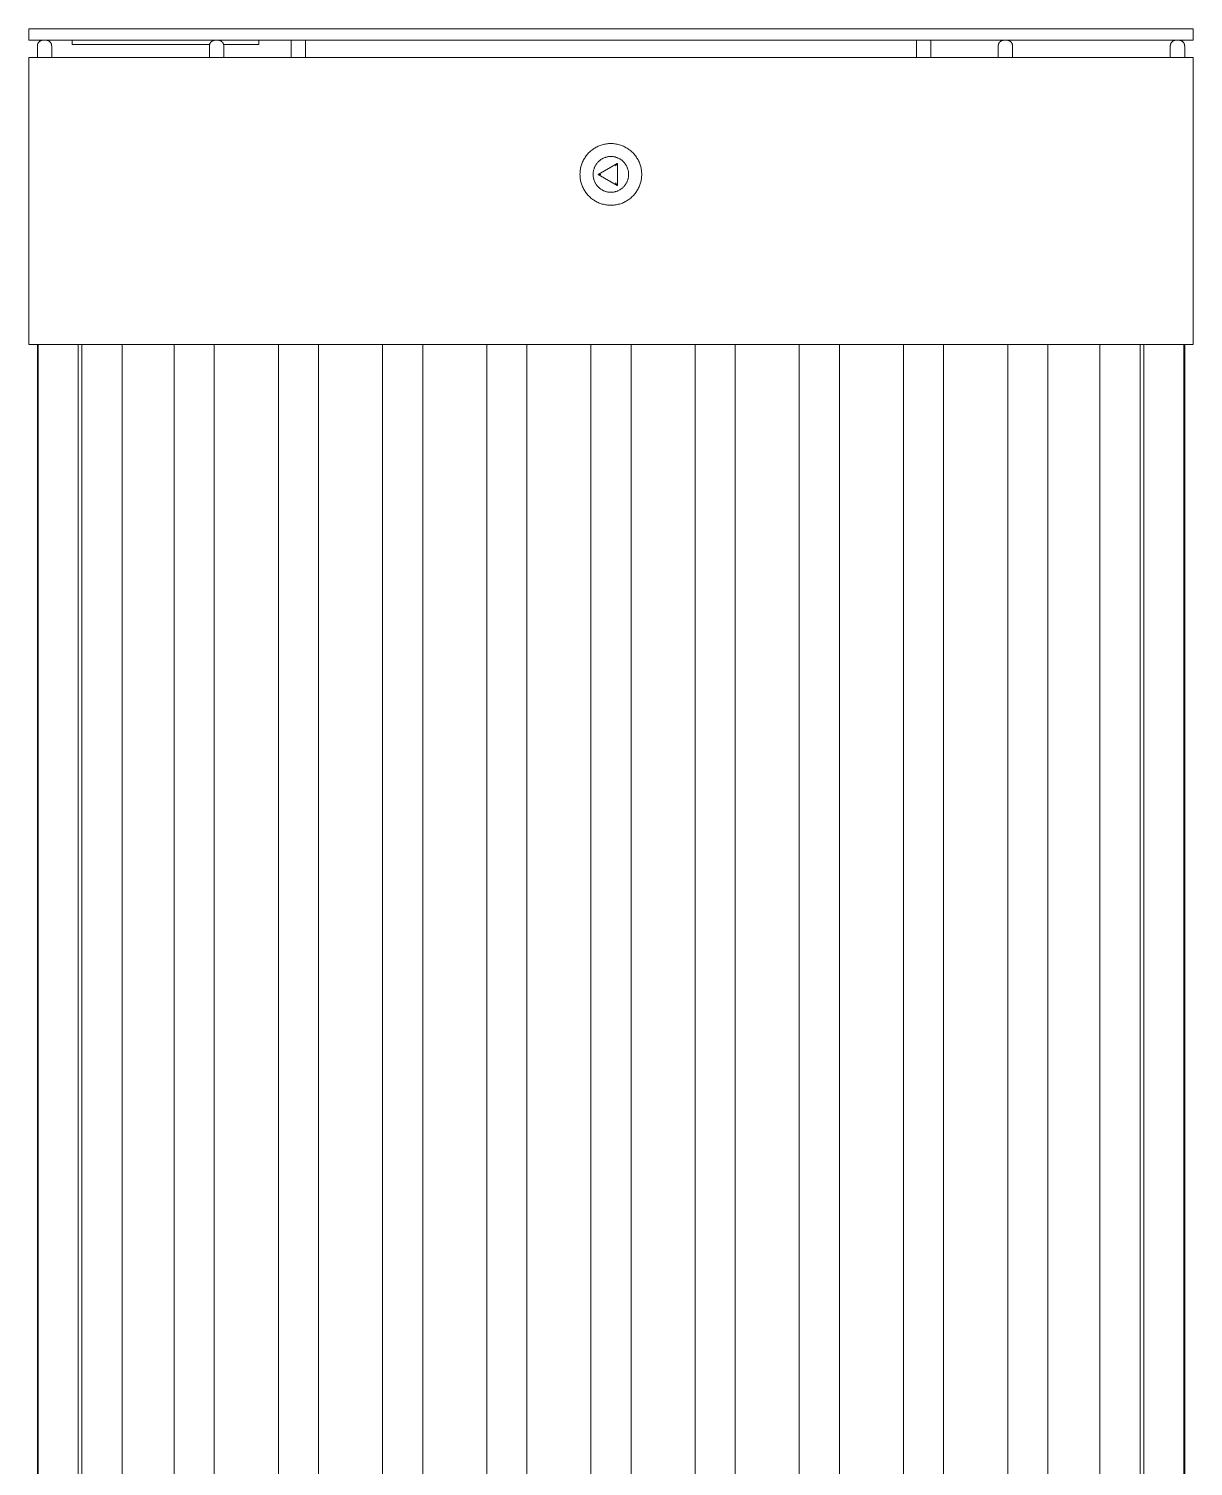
# Model space of a CAD drawing. Header units: millimetres. Extents: x 8434 to 10928, y 788 to 2545.
# Drawn here: x 9097 to 9503, y 1903 to 2404 of the extents above; entities that cross this region are included whole.
import ezdxf

# ---------------------------------------------------------------- set-up
doc = ezdxf.new("R2010")
doc.units = ezdxf.units.MM
doc.layers.add('ZANO_R', color=7, linetype='Continuous', lineweight=0)

msp = doc.modelspace()

# ---------------------------------------------------------------- linework, layer by layer
at = {"layer": 'ZANO_R'}
for p, q in [((9096.81, 2403.85), (9096.81, 2403.84)), ((9159.81, 2403.85), (9096.81, 2403.85)), ((9096.81, 2403.84), (9096.81, 2399.84)), ((9096.81, 2403.84), (9159.81, 2403.84)), ((9096.81, 2399.84), (9159.81, 2399.84)), ((9100.45, 2399.33), (9100.51, 2399.37)), ((9100.51, 2399.37), (9100.56, 2399.42)), ((9100.56, 2399.42), (9100.61, 2399.46)), ((9100.61, 2399.46), (9100.67, 2399.5)), ((9100.67, 2399.5), (9100.73, 2399.54)), ((9100.73, 2399.54), (9100.79, 2399.57)), ((9100.79, 2399.57), (9100.85, 2399.61)), ((9100.85, 2399.61), (9100.91, 2399.64)), ((9100.91, 2399.64), (9100.97, 2399.67)), ((9100.97, 2399.67), (9101.03, 2399.7)), ((9101.03, 2399.7), (9101.1, 2399.72)), ((9101.1, 2399.72), (9101.16, 2399.75)), ((9101.16, 2399.75), (9101.23, 2399.77)), ((9101.23, 2399.77), (9101.3, 2399.78)), ((9101.3, 2399.78), (9101.36, 2399.8)), ((9101.36, 2399.8), (9101.43, 2399.82)), ((9101.43, 2399.82), (9101.5, 2399.83)), ((9101.5, 2399.83), (9101.57, 2399.84)), ((9103.05, 2399.84), (9103.11, 2399.83)), ((9103.11, 2399.83), (9103.18, 2399.82)), ((9103.18, 2399.82), (9103.25, 2399.8)), ((9103.25, 2399.8), (9103.32, 2399.78)), ((9103.32, 2399.78), (9103.38, 2399.77)), ((9103.38, 2399.77), (9103.45, 2399.74)), ((9103.45, 2399.74), (9103.51, 2399.72)), ((9103.51, 2399.72), (9103.58, 2399.7)), ((9103.58, 2399.7), (9103.64, 2399.67)), ((9103.64, 2399.67), (9103.7, 2399.64)), ((9103.7, 2399.64), (9103.76, 2399.61)), ((9103.76, 2399.61), (9103.82, 2399.57)), ((9103.82, 2399.57), (9103.88, 2399.54)), ((9103.88, 2399.54), (9103.94, 2399.5)), ((9103.94, 2399.5), (9104, 2399.46)), ((9104, 2399.46), (9104.05, 2399.42)), ((9104.05, 2399.42), (9104.11, 2399.37)), ((9104.11, 2399.37), (9104.16, 2399.33)), ((9111.97, 2399.84), (9111.97, 2398.34)), ((9119.83, 2403.84), (9116.81, 2403.84)), ((9122.93, 2403.84), (9122.23, 2403.84)), ((9125.95, 2403.84), (9122.93, 2403.84)), ((9128.9, 2403.84), (9125.95, 2403.84)), ((9133.35, 2403.84), (9128.9, 2403.84)), ((9133.35, 2403.84), (9133.35, 2403.84)), ((9134.74, 2403.84), (9133.35, 2403.84)), ((9134.55, 2403.84), (9134.46, 2403.84)), ((9144.55, 2403.84), (9134.65, 2403.84)), ((9135.91, 2403.84), (9135.78, 2403.84)), ((9141.41, 2403.84), (9141.5, 2403.84)), ((9142.32, 2403.84), (9142.37, 2403.84)), ((9142.67, 2403.84), (9142.6, 2403.84)), ((9142.61, 2403.84), (9142.61, 2403.84)), ((9144.14, 2403.84), (9143.89, 2403.84)), ((9143.9, 2403.84), (9143.91, 2403.84)), ((9144, 2403.84), (9144.02, 2403.84)), ((9144.1, 2403.84), (9144.13, 2403.84)), ((9144.42, 2403.84), (9144.51, 2403.84)), ((9145.85, 2403.84), (9144.46, 2403.84)), ((9144.53, 2403.84), (9144.59, 2403.84)), ((9154.28, 2403.84), (9144.55, 2403.84)), ((9144.59, 2403.84), (9144.65, 2403.84)), ((9144.74, 2403.84), (9144.65, 2403.84)), ((9144.71, 2403.84), (9144.76, 2403.84)), ((9144.73, 2403.84), (9144.74, 2403.84)), ((9144.77, 2403.84), (9144.83, 2403.84)), ((9144.9, 2403.84), (9144.92, 2403.84)), ((9144.96, 2403.84), (9145, 2403.84)), ((9145.03, 2403.84), (9145.11, 2403.84)), ((9145.15, 2403.84), (9145.23, 2403.84)), ((9145.19, 2403.84), (9145.22, 2403.84)), ((9145.26, 2403.84), (9145.32, 2403.84)), ((9145.34, 2403.84), (9145.39, 2403.84)), ((9153.35, 2403.84), (9145.85, 2403.84)), ((9153.35, 2403.84), (9153.35, 2403.84)), ((9154.74, 2403.84), (9153.35, 2403.84)), ((9154.55, 2403.84), (9154.46, 2403.84)), ((9164.55, 2403.84), (9154.65, 2403.84)), ((9155.91, 2403.84), (9155.78, 2403.84)), ((9439.81, 2403.85), (9159.81, 2403.85)), ((9159.81, 2403.84), (9439.81, 2403.84)), ((9439.81, 2399.84), (9159.81, 2399.84)), ((9160.45, 2399.32), (9160.5, 2399.37)), ((9160.5, 2399.37), (9160.55, 2399.41)), ((9160.55, 2399.41), (9160.61, 2399.45)), ((9160.61, 2399.45), (9160.66, 2399.49)), ((9160.66, 2399.49), (9160.72, 2399.53)), ((9160.72, 2399.53), (9160.78, 2399.57)), ((9160.78, 2399.57), (9160.84, 2399.6)), ((9160.84, 2399.6), (9160.9, 2399.63)), ((9160.9, 2399.63), (9160.96, 2399.66)), ((9160.96, 2399.66), (9161.02, 2399.69)), ((9161.02, 2399.69), (9161.09, 2399.72)), ((9161.09, 2399.72), (9161.15, 2399.74)), ((9161.15, 2399.74), (9161.22, 2399.76)), ((9161.22, 2399.76), (9161.28, 2399.78)), ((9161.28, 2399.78), (9161.35, 2399.8)), ((9161.35, 2399.8), (9161.42, 2399.81)), ((9161.42, 2399.81), (9161.49, 2399.83)), ((9161.49, 2399.83), (9161.55, 2399.84)), ((9163.06, 2399.84), (9163.13, 2399.83)), ((9163.13, 2399.83), (9163.19, 2399.81)), ((9163.19, 2399.81), (9163.26, 2399.8)), ((9163.26, 2399.8), (9163.33, 2399.78)), ((9163.33, 2399.78), (9163.39, 2399.76)), ((9163.39, 2399.76), (9163.46, 2399.74)), ((9163.46, 2399.74), (9163.52, 2399.72)), ((9163.52, 2399.72), (9163.59, 2399.69)), ((9163.59, 2399.69), (9163.65, 2399.66)), ((9163.65, 2399.66), (9163.71, 2399.63)), ((9163.71, 2399.63), (9163.77, 2399.6)), ((9163.77, 2399.6), (9163.83, 2399.57)), ((9163.83, 2399.57), (9163.89, 2399.53)), ((9163.89, 2399.53), (9163.95, 2399.49)), ((9163.95, 2399.49), (9164, 2399.45)), ((9164, 2399.45), (9164.06, 2399.41)), ((9164.06, 2399.41), (9164.11, 2399.37)), ((9164.11, 2399.37), (9164.16, 2399.32)), ((9165.85, 2403.84), (9164.46, 2403.84)), ((9164.74, 2403.84), (9164.65, 2403.84)), ((9172.97, 2403.84), (9165.85, 2403.84)), ((9176.97, 2399.84), (9176.97, 2398.34)), ((9185.85, 2403.84), (9185.85, 2403.84)), ((9188.31, 2393.85), (9188.31, 2399.84)), ((9193.31, 2399.84), (9193.31, 2393.85)), ((9196.81, 2403.84), (9196.81, 2403.85)), ((9196.81, 2403.85), (9226.81, 2403.85)), ((9226.81, 2403.84), (9196.81, 2403.84)), ((9226.81, 2403.85), (9372.81, 2403.85)), ((9372.81, 2403.84), (9226.81, 2403.84)), ((9372.81, 2403.85), (9402.81, 2403.85)), ((9402.81, 2403.84), (9372.81, 2403.84)), ((9402.81, 2403.85), (9402.81, 2403.84)), ((9406.31, 2393.85), (9406.31, 2399.84)), ((9411.31, 2399.84), (9411.31, 2393.85)), ((9435.45, 2399.32), (9435.5, 2399.37)), ((9435.5, 2399.37), (9435.55, 2399.41)), ((9435.55, 2399.41), (9435.61, 2399.45)), ((9435.61, 2399.45), (9435.66, 2399.49)), ((9435.66, 2399.49), (9435.72, 2399.53)), ((9435.72, 2399.53), (9435.78, 2399.57)), ((9435.78, 2399.57), (9435.84, 2399.6)), ((9435.84, 2399.6), (9435.9, 2399.63)), ((9435.9, 2399.63), (9435.96, 2399.66)), ((9435.96, 2399.66), (9436.02, 2399.69)), ((9436.02, 2399.69), (9436.09, 2399.72)), ((9436.09, 2399.72), (9436.15, 2399.74)), ((9436.15, 2399.74), (9436.22, 2399.76)), ((9436.22, 2399.76), (9436.28, 2399.78)), ((9436.28, 2399.78), (9436.35, 2399.8)), ((9436.35, 2399.8), (9436.42, 2399.81)), ((9436.42, 2399.81), (9436.49, 2399.83)), ((9436.49, 2399.83), (9436.55, 2399.84)), ((9438.06, 2399.84), (9438.13, 2399.83)), ((9438.13, 2399.83), (9438.19, 2399.81)), ((9438.19, 2399.81), (9438.26, 2399.8)), ((9438.26, 2399.8), (9438.33, 2399.78)), ((9438.33, 2399.78), (9438.39, 2399.76)), ((9438.39, 2399.76), (9438.46, 2399.74)), ((9438.46, 2399.74), (9438.52, 2399.72)), ((9438.52, 2399.72), (9438.59, 2399.69)), ((9438.59, 2399.69), (9438.65, 2399.66)), ((9438.65, 2399.66), (9438.71, 2399.63)), ((9438.71, 2399.63), (9438.77, 2399.6)), ((9438.77, 2399.6), (9438.83, 2399.57)), ((9438.83, 2399.57), (9438.89, 2399.53)), ((9438.89, 2399.53), (9438.95, 2399.49)), ((9438.95, 2399.49), (9439, 2399.45)), ((9439, 2399.45), (9439.06, 2399.41)), ((9439.06, 2399.41), (9439.11, 2399.37)), ((9439.11, 2399.37), (9439.16, 2399.32)), ((9502.81, 2403.85), (9439.81, 2403.85)), ((9439.81, 2403.84), (9502.81, 2403.84)), ((9439.81, 2399.84), (9502.81, 2399.84)), ((9495.45, 2399.33), (9495.51, 2399.37)), ((9495.51, 2399.37), (9495.56, 2399.42)), ((9495.56, 2399.42), (9495.61, 2399.46)), ((9495.61, 2399.46), (9495.67, 2399.5)), ((9495.67, 2399.5), (9495.73, 2399.54)), ((9495.73, 2399.54), (9495.79, 2399.57)), ((9495.79, 2399.57), (9495.85, 2399.61)), ((9495.85, 2399.61), (9495.91, 2399.64)), ((9495.91, 2399.64), (9495.97, 2399.67)), ((9495.97, 2399.67), (9496.03, 2399.7)), ((9496.03, 2399.7), (9496.1, 2399.72)), ((9496.1, 2399.72), (9496.16, 2399.74)), ((9496.16, 2399.74), (9496.23, 2399.77)), ((9496.23, 2399.77), (9496.29, 2399.78)), ((9496.29, 2399.78), (9496.36, 2399.8)), ((9496.36, 2399.8), (9496.43, 2399.82)), ((9496.43, 2399.82), (9496.5, 2399.83)), ((9496.5, 2399.83), (9496.57, 2399.84)), ((9498.04, 2399.84), (9498.11, 2399.83)), ((9498.11, 2399.83), (9498.18, 2399.82)), ((9498.18, 2399.82), (9498.25, 2399.8)), ((9498.25, 2399.8), (9498.32, 2399.78)), ((9498.32, 2399.78), (9498.38, 2399.77)), ((9498.38, 2399.77), (9498.45, 2399.75)), ((9498.45, 2399.75), (9498.51, 2399.72)), ((9498.51, 2399.72), (9498.58, 2399.7)), ((9498.58, 2399.7), (9498.64, 2399.67)), ((9498.64, 2399.67), (9498.7, 2399.64)), ((9498.7, 2399.64), (9498.76, 2399.61)), ((9498.76, 2399.61), (9498.82, 2399.57)), ((9498.82, 2399.57), (9498.88, 2399.54)), ((9498.88, 2399.54), (9498.94, 2399.5)), ((9498.94, 2399.5), (9499, 2399.46)), ((9499, 2399.46), (9499.05, 2399.42)), ((9499.05, 2399.42), (9499.1, 2399.37)), ((9499.1, 2399.37), (9499.16, 2399.33)), ((9502.81, 2403.84), (9502.81, 2403.85)), ((9502.81, 2399.84), (9502.81, 2403.84)), ((9099.81, 2397.99), (9099.82, 2398.06)), ((9099.81, 2397.92), (9099.81, 2397.99)), ((9099.81, 2397.85), (9099.81, 2397.92)), ((9099.81, 2393.85), (9099.81, 2397.85)), ((9099.82, 2398.13), (9099.84, 2398.19)), ((9099.82, 2398.06), (9099.82, 2398.13)), ((9099.84, 2398.19), (9099.85, 2398.26)), ((9099.85, 2398.26), (9099.86, 2398.33)), ((9099.86, 2398.33), (9099.88, 2398.4)), ((9099.88, 2398.4), (9099.9, 2398.46)), ((9099.9, 2398.46), (9099.92, 2398.53)), ((9099.92, 2398.53), (9099.95, 2398.59)), ((9099.95, 2398.59), (9099.98, 2398.66)), ((9099.98, 2398.66), (9100, 2398.72)), ((9100, 2398.72), (9100.04, 2398.78)), ((9100.04, 2398.78), (9100.07, 2398.84)), ((9100.07, 2398.84), (9100.1, 2398.9)), ((9100.1, 2398.9), (9100.14, 2398.96)), ((9100.14, 2398.96), (9100.18, 2399.02)), ((9100.18, 2399.02), (9100.22, 2399.07)), ((9100.22, 2399.07), (9100.26, 2399.13)), ((9100.26, 2399.13), (9100.31, 2399.18)), ((9100.31, 2399.18), (9100.36, 2399.23)), ((9100.36, 2399.23), (9100.4, 2399.28)), ((9100.4, 2399.28), (9100.45, 2399.33)), ((9104.16, 2399.33), (9104.21, 2399.28)), ((9104.21, 2399.28), (9104.26, 2399.23)), ((9104.26, 2399.23), (9104.3, 2399.18)), ((9104.3, 2399.18), (9104.35, 2399.13)), ((9104.35, 2399.13), (9104.39, 2399.07)), ((9104.39, 2399.07), (9104.43, 2399.02)), ((9104.43, 2399.02), (9104.47, 2398.96)), ((9104.47, 2398.96), (9104.51, 2398.9)), ((9104.51, 2398.9), (9104.54, 2398.84)), ((9104.54, 2398.84), (9104.58, 2398.78)), ((9104.58, 2398.78), (9104.61, 2398.72)), ((9104.61, 2398.72), (9104.64, 2398.66)), ((9104.64, 2398.66), (9104.66, 2398.59)), ((9104.66, 2398.59), (9104.69, 2398.53)), ((9104.69, 2398.53), (9104.71, 2398.46)), ((9104.71, 2398.46), (9104.73, 2398.4)), ((9104.73, 2398.4), (9104.75, 2398.33)), ((9104.75, 2398.33), (9104.76, 2398.26)), ((9104.76, 2398.26), (9104.78, 2398.19)), ((9104.78, 2398.19), (9104.79, 2398.13)), ((9104.79, 2398.13), (9104.79, 2398.06)), ((9104.79, 2398.06), (9104.8, 2397.99)), ((9104.8, 2397.99), (9104.8, 2397.92)), ((9104.8, 2397.92), (9104.81, 2397.85)), ((9104.81, 2397.85), (9104.81, 2393.85)), ((9159.87, 2398.34), (9111.97, 2398.34)), ((9159.81, 2397.99), (9159.82, 2398.06)), ((9159.81, 2397.92), (9159.81, 2397.99)), ((9159.81, 2397.85), (9159.81, 2397.92)), ((9159.81, 2393.85), (9159.81, 2397.85)), ((9159.82, 2398.13), (9159.84, 2398.19)), ((9159.82, 2398.06), (9159.82, 2398.13)), ((9159.84, 2398.19), (9159.85, 2398.26)), ((9159.85, 2398.26), (9159.86, 2398.33)), ((9159.86, 2398.33), (9159.88, 2398.39)), ((9159.88, 2398.39), (9159.9, 2398.46)), ((9159.9, 2398.46), (9159.92, 2398.53)), ((9159.92, 2398.53), (9159.95, 2398.59)), ((9159.95, 2398.59), (9159.97, 2398.65)), ((9159.97, 2398.65), (9160, 2398.72)), ((9160, 2398.72), (9160.03, 2398.78)), ((9160.03, 2398.78), (9160.07, 2398.84)), ((9160.07, 2398.84), (9160.1, 2398.9)), ((9160.1, 2398.9), (9160.14, 2398.95)), ((9160.14, 2398.95), (9160.18, 2399.01)), ((9160.18, 2399.01), (9160.22, 2399.07)), ((9160.22, 2399.07), (9160.26, 2399.12)), ((9160.26, 2399.12), (9160.31, 2399.17)), ((9160.31, 2399.17), (9160.35, 2399.22)), ((9160.35, 2399.22), (9160.4, 2399.27)), ((9160.4, 2399.27), (9160.45, 2399.32)), ((9164.16, 2399.32), (9164.21, 2399.27)), ((9164.21, 2399.27), (9164.26, 2399.22)), ((9164.26, 2399.22), (9164.31, 2399.17)), ((9164.31, 2399.17), (9164.35, 2399.12)), ((9164.35, 2399.12), (9164.39, 2399.07)), ((9164.39, 2399.07), (9164.43, 2399.01)), ((9164.43, 2399.01), (9164.47, 2398.95)), ((9164.47, 2398.95), (9164.51, 2398.9)), ((9164.51, 2398.9), (9164.55, 2398.84)), ((9164.55, 2398.84), (9164.58, 2398.78)), ((9164.58, 2398.78), (9164.61, 2398.72)), ((9164.61, 2398.72), (9164.64, 2398.65)), ((9164.64, 2398.65), (9164.66, 2398.59)), ((9164.66, 2398.59), (9164.69, 2398.53)), ((9164.69, 2398.53), (9164.71, 2398.46)), ((9164.71, 2398.46), (9164.73, 2398.39)), ((9164.73, 2398.39), (9164.75, 2398.33)), ((9176.97, 2398.34), (9164.75, 2398.34)), ((9164.75, 2398.33), (9164.76, 2398.26)), ((9164.76, 2398.26), (9164.78, 2398.19)), ((9164.78, 2398.19), (9164.79, 2398.13)), ((9164.79, 2398.13), (9164.79, 2398.06)), ((9164.79, 2398.06), (9164.8, 2397.99)), ((9164.8, 2397.99), (9164.8, 2397.92)), ((9164.8, 2397.92), (9164.81, 2397.85)), ((9164.81, 2397.85), (9164.81, 2393.85)), ((9434.81, 2397.99), (9434.82, 2398.06)), ((9434.81, 2397.92), (9434.81, 2397.99)), ((9434.81, 2397.85), (9434.81, 2397.92)), ((9434.81, 2393.85), (9434.81, 2397.85)), ((9434.82, 2398.13), (9434.84, 2398.19)), ((9434.82, 2398.06), (9434.82, 2398.13)), ((9434.84, 2398.19), (9434.85, 2398.26)), ((9434.85, 2398.26), (9434.86, 2398.33)), ((9434.86, 2398.33), (9434.88, 2398.39)), ((9434.88, 2398.39), (9434.9, 2398.46)), ((9434.9, 2398.46), (9434.92, 2398.53)), ((9434.92, 2398.53), (9434.95, 2398.59)), ((9434.95, 2398.59), (9434.97, 2398.65)), ((9434.97, 2398.65), (9435, 2398.72)), ((9435, 2398.72), (9435.03, 2398.78)), ((9435.03, 2398.78), (9435.07, 2398.84)), ((9435.07, 2398.84), (9435.1, 2398.9)), ((9435.1, 2398.9), (9435.14, 2398.95)), ((9435.14, 2398.95), (9435.18, 2399.01)), ((9435.18, 2399.01), (9435.22, 2399.07)), ((9435.22, 2399.07), (9435.26, 2399.12)), ((9435.26, 2399.12), (9435.31, 2399.17)), ((9435.31, 2399.17), (9435.35, 2399.22)), ((9435.35, 2399.22), (9435.4, 2399.27)), ((9435.4, 2399.27), (9435.45, 2399.32)), ((9439.16, 2399.32), (9439.21, 2399.27)), ((9439.21, 2399.27), (9439.26, 2399.22)), ((9439.26, 2399.22), (9439.31, 2399.17)), ((9439.31, 2399.17), (9439.35, 2399.12)), ((9439.35, 2399.12), (9439.39, 2399.07)), ((9439.39, 2399.07), (9439.43, 2399.01)), ((9439.43, 2399.01), (9439.47, 2398.95)), ((9439.47, 2398.95), (9439.51, 2398.9)), ((9439.51, 2398.9), (9439.55, 2398.84)), ((9439.55, 2398.84), (9439.58, 2398.78)), ((9439.58, 2398.78), (9439.61, 2398.72)), ((9439.61, 2398.72), (9439.64, 2398.65)), ((9439.64, 2398.65), (9439.66, 2398.59)), ((9439.66, 2398.59), (9439.69, 2398.53)), ((9439.69, 2398.53), (9439.71, 2398.46)), ((9439.71, 2398.46), (9439.73, 2398.39)), ((9439.73, 2398.39), (9439.75, 2398.33)), ((9439.75, 2398.33), (9439.76, 2398.26)), ((9439.76, 2398.26), (9439.78, 2398.19)), ((9439.78, 2398.19), (9439.79, 2398.13)), ((9439.79, 2398.13), (9439.79, 2398.06)), ((9439.79, 2398.06), (9439.8, 2397.99)), ((9439.8, 2397.99), (9439.8, 2397.92)), ((9439.8, 2397.92), (9439.81, 2397.85)), ((9439.81, 2397.85), (9439.81, 2393.85)), ((9494.81, 2397.99), (9494.82, 2398.06)), ((9494.81, 2397.92), (9494.81, 2397.99)), ((9494.81, 2397.85), (9494.81, 2397.92)), ((9494.81, 2393.85), (9494.81, 2397.85)), ((9494.82, 2398.13), (9494.84, 2398.19)), ((9494.82, 2398.06), (9494.82, 2398.13)), ((9494.84, 2398.19), (9494.85, 2398.26)), ((9494.85, 2398.26), (9494.86, 2398.33)), ((9494.86, 2398.33), (9494.88, 2398.4)), ((9494.88, 2398.4), (9494.9, 2398.46)), ((9494.9, 2398.46), (9494.92, 2398.53)), ((9494.92, 2398.53), (9494.95, 2398.59)), ((9494.95, 2398.59), (9494.97, 2398.66)), ((9494.97, 2398.66), (9495, 2398.72)), ((9495, 2398.72), (9495.03, 2398.78)), ((9495.03, 2398.78), (9495.07, 2398.84)), ((9495.07, 2398.84), (9495.1, 2398.9)), ((9495.1, 2398.9), (9495.14, 2398.96)), ((9495.14, 2398.96), (9495.18, 2399.02)), ((9495.18, 2399.02), (9495.22, 2399.07)), ((9495.22, 2399.07), (9495.26, 2399.13)), ((9495.26, 2399.13), (9495.31, 2399.18)), ((9495.31, 2399.18), (9495.36, 2399.23)), ((9495.36, 2399.23), (9495.4, 2399.28)), ((9495.4, 2399.28), (9495.45, 2399.33)), ((9499.16, 2399.33), (9499.21, 2399.28)), ((9499.21, 2399.28), (9499.26, 2399.23)), ((9499.26, 2399.23), (9499.3, 2399.18)), ((9499.3, 2399.18), (9499.35, 2399.13)), ((9499.35, 2399.13), (9499.39, 2399.07)), ((9499.39, 2399.07), (9499.43, 2399.02)), ((9499.43, 2399.02), (9499.47, 2398.96)), ((9499.47, 2398.96), (9499.51, 2398.9)), ((9499.51, 2398.9), (9499.54, 2398.84)), ((9499.54, 2398.84), (9499.58, 2398.78)), ((9499.58, 2398.78), (9499.61, 2398.72)), ((9499.61, 2398.72), (9499.64, 2398.66)), ((9499.64, 2398.66), (9499.66, 2398.59)), ((9499.66, 2398.59), (9499.69, 2398.53)), ((9499.69, 2398.53), (9499.71, 2398.46)), ((9499.71, 2398.46), (9499.73, 2398.4)), ((9499.73, 2398.4), (9499.75, 2398.33)), ((9499.75, 2398.33), (9499.76, 2398.26)), ((9499.76, 2398.26), (9499.78, 2398.19)), ((9499.78, 2398.19), (9499.79, 2398.13)), ((9499.79, 2398.13), (9499.79, 2398.06)), ((9499.79, 2398.06), (9499.8, 2397.99)), ((9499.8, 2397.99), (9499.8, 2397.92)), ((9499.8, 2397.92), (9499.81, 2397.85)), ((9499.81, 2397.85), (9499.81, 2393.85)), ((9096.81, 2393.85), (9159.81, 2393.85)), ((9096.81, 2393.85), (9096.81, 2293.85)), ((9299.81, 2393.85), (9159.81, 2393.85)), ((9439.81, 2393.85), (9299.81, 2393.85)), ((9439.81, 2393.85), (9502.81, 2393.85)), ((9502.81, 2293.85), (9502.81, 2393.85)), ((9290.83, 2359.11), (9291.05, 2359.42)), ((9291.05, 2359.42), (9291.27, 2359.72)), ((9291.27, 2359.72), (9291.51, 2360.01)), ((9291.51, 2360.01), (9291.75, 2360.29)), ((9291.75, 2360.29), (9292.01, 2360.57)), ((9292.01, 2360.57), (9292.27, 2360.83)), ((9292.27, 2360.83), (9292.55, 2361.09)), ((9292.55, 2361.09), (9292.83, 2361.34)), ((9292.83, 2361.34), (9293.12, 2361.57)), ((9293.12, 2361.57), (9293.42, 2361.8)), ((9293.42, 2361.8), (9293.73, 2362.01)), ((9293.73, 2362.01), (9294.04, 2362.22)), ((9294.04, 2362.22), (9294.37, 2362.41)), ((9294.37, 2362.41), (9294.69, 2362.59)), ((9294.69, 2362.59), (9295.03, 2362.76)), ((9295.03, 2362.76), (9295.37, 2362.92)), ((9295.37, 2362.92), (9295.71, 2363.07)), ((9295.71, 2363.07), (9296.06, 2363.2)), ((9296.06, 2363.2), (9296.42, 2363.32)), ((9296.42, 2363.32), (9296.78, 2363.43)), ((9296.78, 2363.43), (9297.14, 2363.53)), ((9297.14, 2363.53), (9297.51, 2363.62)), ((9297.51, 2363.62), (9297.87, 2363.69)), ((9297.87, 2363.69), (9298.24, 2363.75)), ((9298.24, 2363.75), (9298.62, 2363.79)), ((9298.62, 2363.79), (9298.99, 2363.82)), ((9299.11, 2359.31), (9298.9, 2359.28)), ((9298.99, 2363.82), (9299.37, 2363.84)), ((9299.33, 2359.33), (9299.11, 2359.31)), ((9299.55, 2359.34), (9299.33, 2359.33)), ((9299.37, 2363.84), (9299.74, 2363.85)), ((9299.76, 2359.35), (9299.55, 2359.34)), ((9299.81, 2359.35), (9299.7, 2359.35)), ((9299.92, 2359.35), (9299.7, 2359.35)), ((9299.74, 2363.85), (9299.76, 2363.85)), ((9299.76, 2363.85), (9300.13, 2363.84)), ((9300.14, 2359.34), (9299.92, 2359.35)), ((9300.13, 2363.84), (9300.51, 2363.82)), ((9300.36, 2359.32), (9300.14, 2359.34)), ((9300.57, 2359.29), (9300.36, 2359.32)), ((9300.51, 2363.82), (9300.88, 2363.79)), ((9300.79, 2359.26), (9300.57, 2359.29)), ((9300.88, 2363.79), (9301.25, 2363.75)), ((9301.25, 2363.75), (9301.62, 2363.69)), ((9301.62, 2363.69), (9301.99, 2363.62)), ((9301.99, 2363.62), (9302.36, 2363.53)), ((9302.36, 2363.53), (9302.72, 2363.43)), ((9302.72, 2363.43), (9303.08, 2363.32)), ((9303.08, 2363.32), (9303.43, 2363.2)), ((9303.43, 2363.2), (9303.78, 2363.07)), ((9303.78, 2363.07), (9304.13, 2362.92)), ((9304.13, 2362.92), (9304.47, 2362.76)), ((9304.47, 2362.76), (9304.8, 2362.59)), ((9304.8, 2362.59), (9305.13, 2362.41)), ((9305.13, 2362.41), (9305.45, 2362.22)), ((9305.45, 2362.22), (9305.77, 2362.01)), ((9305.77, 2362.01), (9306.08, 2361.8)), ((9306.08, 2361.8), (9306.37, 2361.57)), ((9306.37, 2361.57), (9306.67, 2361.34)), ((9306.67, 2361.34), (9306.95, 2361.09)), ((9306.95, 2361.09), (9307.22, 2360.83)), ((9307.22, 2360.83), (9307.49, 2360.57)), ((9307.49, 2360.57), (9307.74, 2360.29)), ((9307.74, 2360.29), (9307.99, 2360.01)), ((9307.99, 2360.01), (9308.23, 2359.72)), ((9308.23, 2359.72), (9308.45, 2359.42)), ((9308.45, 2359.42), (9308.67, 2359.11)), ((9289.05, 2354.22), (9289.1, 2354.6)), ((9289.1, 2354.6), (9289.16, 2354.97)), ((9289.16, 2354.97), (9289.23, 2355.34)), ((9289.23, 2355.34), (9289.31, 2355.7)), ((9289.31, 2355.7), (9289.41, 2356.06)), ((9289.41, 2356.06), (9289.52, 2356.42)), ((9289.52, 2356.42), (9289.64, 2356.78)), ((9289.64, 2356.78), (9289.78, 2357.13)), ((9289.78, 2357.13), (9289.92, 2357.47)), ((9289.92, 2357.47), (9290.08, 2357.81)), ((9290.08, 2357.81), (9290.25, 2358.15)), ((9290.25, 2358.15), (9290.43, 2358.48)), ((9290.43, 2358.48), (9290.63, 2358.8)), ((9290.63, 2358.8), (9290.83, 2359.11)), ((9293.71, 2354.39), (9293.67, 2354.18)), ((9293.76, 2354.6), (9293.71, 2354.39)), ((9293.82, 2354.81), (9293.76, 2354.6)), ((9293.88, 2355.02), (9293.82, 2354.81)), ((9293.95, 2355.23), (9293.88, 2355.02)), ((9294.03, 2355.43), (9293.95, 2355.23)), ((9294.11, 2355.63), (9294.03, 2355.43)), ((9294.2, 2355.82), (9294.11, 2355.63)), ((9294.3, 2356.02), (9294.2, 2355.82)), ((9294.4, 2356.21), (9294.3, 2356.02)), ((9294.51, 2356.39), (9294.4, 2356.21)), ((9294.63, 2356.58), (9294.51, 2356.39)), ((9294.76, 2356.75), (9294.63, 2356.58)), ((9294.89, 2356.93), (9294.76, 2356.75)), ((9295.02, 2357.1), (9294.89, 2356.93)), ((9295.16, 2357.26), (9295.02, 2357.1)), ((9295.31, 2357.42), (9295.16, 2357.26)), ((9295.29, 2353.1), (9301.94, 2356.95)), ((9295.46, 2357.57), (9295.31, 2357.42)), ((9295.62, 2357.72), (9295.46, 2357.57)), ((9295.78, 2357.87), (9295.62, 2357.72)), ((9295.95, 2358), (9295.78, 2357.87)), ((9296.12, 2358.14), (9295.95, 2358)), ((9296.3, 2358.26), (9296.12, 2358.14)), ((9296.48, 2358.38), (9296.3, 2358.26)), ((9296.67, 2358.49), (9296.48, 2358.38)), ((9296.85, 2358.6), (9296.67, 2358.49)), ((9297.05, 2358.7), (9296.85, 2358.6)), ((9297.24, 2358.79), (9297.05, 2358.7)), ((9297.44, 2358.88), (9297.24, 2358.79)), ((9297.64, 2358.96), (9297.44, 2358.88)), ((9297.85, 2359.03), (9297.64, 2358.96)), ((9298.05, 2359.09), (9297.85, 2359.03)), ((9298.26, 2359.15), (9298.05, 2359.09)), ((9298.47, 2359.2), (9298.26, 2359.15)), ((9298.69, 2359.25), (9298.47, 2359.2)), ((9298.9, 2359.28), (9298.69, 2359.25)), ((9300.46, 2356.09), (9300.43, 2356.07)), ((9301, 2359.21), (9300.79, 2359.26)), ((9301.21, 2359.17), (9301, 2359.21)), ((9301.42, 2359.11), (9301.21, 2359.17)), ((9301.63, 2359.04), (9301.42, 2359.11)), ((9301.94, 2356.95), (9301.43, 2356.08)), ((9301.84, 2358.97), (9301.63, 2359.04)), ((9302.04, 2358.9), (9301.84, 2358.97)), ((9301.94, 2356.95), (9302.04, 2356.95)), ((9301.94, 2356.95), (9301.94, 2356.95)), ((9302.24, 2358.81), (9302.04, 2358.9)), ((9302.04, 2356.95), (9302.04, 2349.26)), ((9302.44, 2358.72), (9302.24, 2358.81)), ((9302.64, 2358.62), (9302.44, 2358.72)), ((9302.83, 2358.51), (9302.64, 2358.62)), ((9303.01, 2358.4), (9302.83, 2358.51)), ((9303.2, 2358.28), (9303.01, 2358.4)), ((9303.37, 2358.16), (9303.2, 2358.28)), ((9303.55, 2358.03), (9303.37, 2358.16)), ((9303.72, 2357.89), (9303.55, 2358.03)), ((9303.88, 2357.75), (9303.72, 2357.89)), ((9304.04, 2357.6), (9303.88, 2357.75)), ((9304.2, 2357.44), (9304.04, 2357.6)), ((9304.35, 2357.28), (9304.2, 2357.44)), ((9304.49, 2357.12), (9304.35, 2357.28)), ((9304.63, 2356.95), (9304.49, 2357.12)), ((9304.76, 2356.77), (9304.63, 2356.95)), ((9304.88, 2356.6), (9304.76, 2356.77)), ((9305, 2356.41), (9304.88, 2356.6)), ((9305.11, 2356.23), (9305, 2356.41)), ((9305.22, 2356.03), (9305.11, 2356.23)), ((9305.32, 2355.84), (9305.22, 2356.03)), ((9305.41, 2355.64), (9305.32, 2355.84)), ((9305.5, 2355.44), (9305.41, 2355.64)), ((9305.57, 2355.24), (9305.5, 2355.44)), ((9305.64, 2355.03), (9305.57, 2355.24)), ((9305.71, 2354.82), (9305.64, 2355.03)), ((9305.76, 2354.61), (9305.71, 2354.82)), ((9305.81, 2354.4), (9305.76, 2354.61)), ((9305.86, 2354.19), (9305.81, 2354.4)), ((9308.67, 2359.11), (9308.87, 2358.8)), ((9308.87, 2358.8), (9309.07, 2358.48)), ((9309.07, 2358.48), (9309.25, 2358.15)), ((9309.25, 2358.15), (9309.42, 2357.81)), ((9309.42, 2357.81), (9309.58, 2357.47)), ((9309.58, 2357.47), (9309.72, 2357.13)), ((9309.72, 2357.13), (9309.86, 2356.78)), ((9309.86, 2356.78), (9309.98, 2356.42)), ((9309.98, 2356.42), (9310.09, 2356.06)), ((9310.09, 2356.06), (9310.19, 2355.7)), ((9310.19, 2355.7), (9310.27, 2355.34)), ((9310.27, 2355.34), (9310.34, 2354.97)), ((9310.34, 2354.97), (9310.4, 2354.6)), ((9310.4, 2354.6), (9310.45, 2354.22)), ((9288.99, 2353.1), (9289, 2353.48)), ((9289, 2352.73), (9288.99, 2353.1)), ((9289, 2353.48), (9289.02, 2353.85)), ((9289.02, 2352.35), (9289, 2352.73)), ((9289.02, 2353.85), (9289.05, 2354.22)), ((9289.05, 2351.98), (9289.02, 2352.35)), ((9289.1, 2351.61), (9289.05, 2351.98)), ((9289.16, 2351.23), (9289.1, 2351.61)), ((9289.23, 2350.87), (9289.16, 2351.23)), ((9289.31, 2350.5), (9289.23, 2350.87)), ((9289.41, 2350.14), (9289.31, 2350.5)), ((9289.52, 2349.78), (9289.41, 2350.14)), ((9289.64, 2349.42), (9289.52, 2349.78)), ((9289.78, 2349.07), (9289.64, 2349.42)), ((9293.59, 2353.53), (9293.58, 2353.32)), ((9293.58, 2353.32), (9293.58, 2353.1)), ((9293.58, 2353.1), (9293.58, 2352.88)), ((9293.58, 2352.88), (9293.59, 2352.67)), ((9293.61, 2353.75), (9293.59, 2353.53)), ((9293.59, 2352.67), (9293.61, 2352.45)), ((9293.64, 2353.97), (9293.61, 2353.75)), ((9293.61, 2352.45), (9293.64, 2352.24)), ((9293.67, 2354.18), (9293.64, 2353.97)), ((9293.64, 2352.24), (9293.67, 2352.02)), ((9293.67, 2352.02), (9293.71, 2351.81)), ((9293.71, 2351.81), (9293.76, 2351.6)), ((9293.76, 2351.6), (9293.82, 2351.39)), ((9293.82, 2351.39), (9293.88, 2351.18)), ((9293.88, 2351.18), (9293.95, 2350.98)), ((9293.95, 2350.98), (9294.03, 2350.77)), ((9294.03, 2350.77), (9294.11, 2350.57)), ((9294.11, 2350.57), (9294.2, 2350.38)), ((9294.2, 2350.38), (9294.3, 2350.18)), ((9294.3, 2350.18), (9294.4, 2349.99)), ((9294.4, 2349.99), (9294.51, 2349.81)), ((9294.51, 2349.81), (9294.63, 2349.63)), ((9294.63, 2349.63), (9294.76, 2349.45)), ((9294.76, 2349.45), (9294.89, 2349.27)), ((9294.89, 2349.27), (9295.02, 2349.11)), ((9296.27, 2353.1), (9295.29, 2353.1)), ((9301.94, 2349.26), (9295.29, 2353.1)), ((9301.43, 2350.12), (9301.94, 2349.26)), ((9304.63, 2349.25), (9304.76, 2349.43)), ((9304.76, 2349.43), (9304.88, 2349.61)), ((9304.88, 2349.61), (9305, 2349.79)), ((9305, 2349.79), (9305.11, 2349.98)), ((9305.11, 2349.98), (9305.22, 2350.17)), ((9305.22, 2350.17), (9305.32, 2350.36)), ((9305.32, 2350.36), (9305.41, 2350.56)), ((9305.41, 2350.56), (9305.5, 2350.76)), ((9305.5, 2350.76), (9305.57, 2350.96)), ((9305.57, 2350.96), (9305.64, 2351.17)), ((9305.64, 2351.17), (9305.71, 2351.38)), ((9305.71, 2351.38), (9305.76, 2351.59)), ((9305.76, 2351.59), (9305.81, 2351.8)), ((9305.81, 2351.8), (9305.86, 2352.02)), ((9305.89, 2353.97), (9305.86, 2354.19)), ((9305.86, 2352.02), (9305.89, 2352.23)), ((9305.92, 2353.75), (9305.89, 2353.97)), ((9305.89, 2352.23), (9305.92, 2352.45)), ((9305.93, 2353.54), (9305.92, 2353.75)), ((9305.92, 2352.45), (9305.93, 2352.67)), ((9305.95, 2353.32), (9305.93, 2353.54)), ((9305.93, 2352.67), (9305.95, 2352.88)), ((9305.95, 2353.1), (9305.95, 2353.32)), ((9305.95, 2352.88), (9305.95, 2353.1)), ((9309.86, 2349.42), (9309.72, 2349.07)), ((9309.98, 2349.78), (9309.86, 2349.42)), ((9310.09, 2350.14), (9309.98, 2349.78)), ((9310.19, 2350.5), (9310.09, 2350.14)), ((9310.27, 2350.87), (9310.19, 2350.5)), ((9310.34, 2351.23), (9310.27, 2350.87)), ((9310.4, 2351.61), (9310.34, 2351.23)), ((9310.45, 2351.98), (9310.4, 2351.61)), ((9310.45, 2354.22), (9310.48, 2353.85)), ((9310.48, 2352.35), (9310.45, 2351.98)), ((9310.48, 2353.85), (9310.5, 2353.48)), ((9310.5, 2352.73), (9310.48, 2352.35)), ((9310.5, 2353.48), (9310.51, 2353.1)), ((9310.51, 2353.1), (9310.5, 2352.73)), ((9289.92, 2348.73), (9289.78, 2349.07)), ((9290.08, 2348.39), (9289.92, 2348.73)), ((9290.25, 2348.05), (9290.08, 2348.39)), ((9290.43, 2347.73), (9290.25, 2348.05)), ((9290.63, 2347.41), (9290.43, 2347.73)), ((9290.83, 2347.09), (9290.63, 2347.41)), ((9291.05, 2346.78), (9290.83, 2347.09)), ((9291.27, 2346.48), (9291.05, 2346.78)), ((9291.51, 2346.19), (9291.27, 2346.48)), ((9291.75, 2345.91), (9291.51, 2346.19)), ((9292.01, 2345.63), (9291.75, 2345.91)), ((9292.27, 2345.37), (9292.01, 2345.63)), ((9292.55, 2345.11), (9292.27, 2345.37)), ((9292.83, 2344.87), (9292.55, 2345.11)), ((9293.12, 2344.63), (9292.83, 2344.87)), ((9293.42, 2344.41), (9293.12, 2344.63)), ((9293.73, 2344.19), (9293.42, 2344.41)), ((9295.02, 2349.11), (9295.16, 2348.94)), ((9295.16, 2348.94), (9295.31, 2348.78)), ((9295.31, 2348.78), (9295.46, 2348.63)), ((9295.46, 2348.63), (9295.62, 2348.48)), ((9295.62, 2348.48), (9295.78, 2348.34)), ((9295.78, 2348.34), (9295.95, 2348.2)), ((9295.95, 2348.2), (9296.12, 2348.07)), ((9296.12, 2348.07), (9296.3, 2347.94)), ((9296.3, 2347.94), (9296.48, 2347.82)), ((9296.48, 2347.82), (9296.67, 2347.71)), ((9296.67, 2347.71), (9296.85, 2347.6)), ((9296.85, 2347.6), (9297.05, 2347.5)), ((9297.05, 2347.5), (9297.24, 2347.41)), ((9297.24, 2347.41), (9297.44, 2347.32)), ((9297.44, 2347.32), (9297.64, 2347.25)), ((9297.64, 2347.25), (9297.85, 2347.17)), ((9297.85, 2347.17), (9298.05, 2347.11)), ((9298.05, 2347.11), (9298.26, 2347.05)), ((9298.26, 2347.05), (9298.47, 2347)), ((9298.47, 2347), (9298.69, 2346.96)), ((9298.69, 2346.96), (9298.9, 2346.92)), ((9298.9, 2346.92), (9299.11, 2346.89)), ((9299.11, 2346.89), (9299.33, 2346.87)), ((9299.33, 2346.87), (9299.55, 2346.86)), ((9299.55, 2346.86), (9299.76, 2346.85)), ((9299.7, 2346.85), (9299.81, 2346.85)), ((9299.7, 2346.85), (9299.92, 2346.85)), ((9299.92, 2346.85), (9300.14, 2346.87)), ((9300.14, 2346.87), (9300.36, 2346.89)), ((9300.36, 2346.89), (9300.57, 2346.91)), ((9300.57, 2346.91), (9300.79, 2346.95)), ((9300.79, 2346.95), (9301, 2346.99)), ((9301, 2346.99), (9301.21, 2347.04)), ((9301.21, 2347.04), (9301.42, 2347.09)), ((9301.42, 2347.09), (9301.63, 2347.16)), ((9301.63, 2347.16), (9301.84, 2347.23)), ((9301.84, 2347.23), (9302.04, 2347.31)), ((9301.94, 2349.26), (9302.04, 2349.26)), ((9301.94, 2349.26), (9301.94, 2349.26)), ((9302.04, 2347.31), (9302.24, 2347.39)), ((9302.24, 2347.39), (9302.44, 2347.48)), ((9302.44, 2347.48), (9302.64, 2347.58)), ((9302.64, 2347.58), (9302.83, 2347.69)), ((9302.83, 2347.69), (9303.01, 2347.8)), ((9303.01, 2347.8), (9303.2, 2347.92)), ((9303.2, 2347.92), (9303.37, 2348.05)), ((9303.37, 2348.05), (9303.55, 2348.18)), ((9303.55, 2348.18), (9303.72, 2348.31)), ((9303.72, 2348.31), (9303.88, 2348.46)), ((9303.88, 2348.46), (9304.04, 2348.61)), ((9304.04, 2348.61), (9304.2, 2348.76)), ((9304.2, 2348.76), (9304.35, 2348.92)), ((9304.35, 2348.92), (9304.49, 2349.08)), ((9304.49, 2349.08), (9304.63, 2349.25)), ((9306.08, 2344.41), (9305.77, 2344.19)), ((9306.37, 2344.63), (9306.08, 2344.41)), ((9306.67, 2344.87), (9306.37, 2344.63)), ((9306.95, 2345.11), (9306.67, 2344.87)), ((9307.22, 2345.37), (9306.95, 2345.11)), ((9307.49, 2345.63), (9307.22, 2345.37)), ((9307.74, 2345.91), (9307.49, 2345.63)), ((9307.99, 2346.19), (9307.74, 2345.91)), ((9308.23, 2346.48), (9307.99, 2346.19)), ((9308.45, 2346.78), (9308.23, 2346.48)), ((9308.67, 2347.09), (9308.45, 2346.78)), ((9308.87, 2347.41), (9308.67, 2347.09)), ((9309.07, 2347.73), (9308.87, 2347.41)), ((9309.25, 2348.05), (9309.07, 2347.73)), ((9309.42, 2348.39), (9309.25, 2348.05)), ((9309.58, 2348.73), (9309.42, 2348.39)), ((9309.72, 2349.07), (9309.58, 2348.73)), ((9294.04, 2343.99), (9293.73, 2344.19)), ((9294.37, 2343.79), (9294.04, 2343.99)), ((9294.69, 2343.61), (9294.37, 2343.79)), ((9295.03, 2343.44), (9294.69, 2343.61)), ((9295.37, 2343.28), (9295.03, 2343.44)), ((9295.71, 2343.13), (9295.37, 2343.28)), ((9296.06, 2343), (9295.71, 2343.13)), ((9296.42, 2342.88), (9296.06, 2343)), ((9296.78, 2342.77), (9296.42, 2342.88)), ((9297.14, 2342.67), (9296.78, 2342.77)), ((9297.51, 2342.59), (9297.14, 2342.67)), ((9297.87, 2342.51), (9297.51, 2342.59)), ((9298.24, 2342.46), (9297.87, 2342.51)), ((9298.62, 2342.41), (9298.24, 2342.46)), ((9298.99, 2342.38), (9298.62, 2342.41)), ((9299.37, 2342.36), (9298.99, 2342.38)), ((9299.74, 2342.35), (9299.37, 2342.36)), ((9299.76, 2342.35), (9299.74, 2342.35)), ((9300.13, 2342.36), (9299.76, 2342.35)), ((9300.51, 2342.38), (9300.13, 2342.36)), ((9300.88, 2342.41), (9300.51, 2342.38)), ((9301.25, 2342.46), (9300.88, 2342.41)), ((9301.62, 2342.51), (9301.25, 2342.46)), ((9301.99, 2342.59), (9301.62, 2342.51)), ((9302.36, 2342.67), (9301.99, 2342.59)), ((9302.72, 2342.77), (9302.36, 2342.67)), ((9303.08, 2342.88), (9302.72, 2342.77)), ((9303.43, 2343), (9303.08, 2342.88)), ((9303.78, 2343.13), (9303.43, 2343)), ((9304.13, 2343.28), (9303.78, 2343.13)), ((9304.47, 2343.44), (9304.13, 2343.28)), ((9304.8, 2343.61), (9304.47, 2343.44)), ((9305.13, 2343.79), (9304.8, 2343.61)), ((9305.45, 2343.99), (9305.13, 2343.79)), ((9305.77, 2344.19), (9305.45, 2343.99)), ((9096.81, 2293.85), (9159.81, 2293.85)), ((9099.81, 1636.85), (9099.81, 2293.85)), ((9100.07, 1636.85), (9100.07, 2293.85)), ((9114.07, 2293.85), (9114.07, 1649.85)), ((9115.33, 1636.85), (9115.33, 2293.85)), ((9129.33, 2293.85), (9129.33, 1636.85)), ((9147.51, 1636.85), (9147.51, 2293.85)), ((9159.81, 2293.85), (9299.81, 2293.85)), ((9161.51, 2293.85), (9161.51, 1636.85)), ((9183.83, 1636.85), (9183.83, 2293.85)), ((9197.83, 2293.85), (9197.83, 1636.85)), ((9220.16, 1636.85), (9220.16, 2293.85)), ((9234.16, 2293.85), (9234.16, 1636.85)), ((9256.48, 1636.85), (9256.48, 2293.85)), ((9270.48, 2293.85), (9270.48, 1636.85)), ((9292.81, 1636.85), (9292.81, 2293.85)), ((9299.81, 2293.85), (9439.81, 2293.85)), ((9306.81, 2293.85), (9306.81, 1636.85)), ((9329.13, 1636.85), (9329.13, 2293.85)), ((9343.13, 2293.85), (9343.13, 1636.85)), ((9365.46, 1636.85), (9365.46, 2293.85)), ((9379.46, 2293.85), (9379.46, 1636.85)), ((9401.78, 1636.85), (9401.78, 2293.85)), ((9415.78, 2293.85), (9415.78, 1636.85)), ((9438.1, 1636.85), (9438.1, 2293.85)), ((9439.81, 2293.85), (9502.81, 2293.85)), ((9452.1, 2293.85), (9452.1, 1636.85)), ((9470.28, 1636.85), (9470.28, 2293.85)), ((9484.28, 2293.85), (9484.28, 1636.85)), ((9485.54, 1649.85), (9485.54, 2293.85)), ((9499.54, 2293.85), (9499.54, 1636.85)), ((9499.81, 2293.85), (9499.81, 1636.85))]:
    msp.add_line(p, q, dxfattribs=at)

doc.saveas('drawing.dxf')
